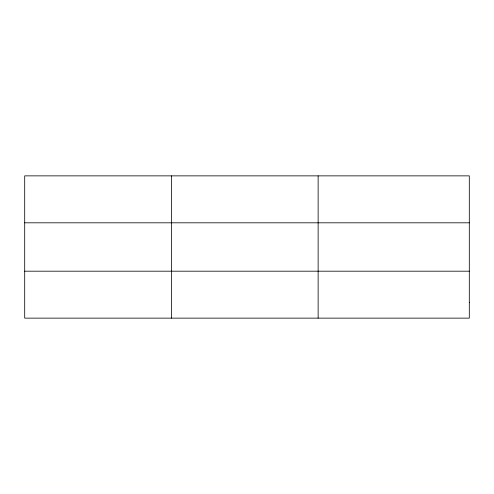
<?xml version="1.0" encoding="UTF-8"?>
<svg xmlns="http://www.w3.org/2000/svg" width="494" height="494" viewBox="0 0 494 494"><rect width="100%" height="100%" fill="white"/><g stroke="black" fill="none" stroke-linecap="round" stroke-linejoin="round"><path stroke-width="0.74" d="M171.418 175.864L171.418 318.136M318.136 175.864L318.136 318.136M24.7 222.813L469.3 222.813M24.7 271.187L469.3 271.187M469.3 302.482L469.3 318.136L24.7 318.136L24.7 175.864L469.3 175.864L469.3 302.482"/></g></svg>
